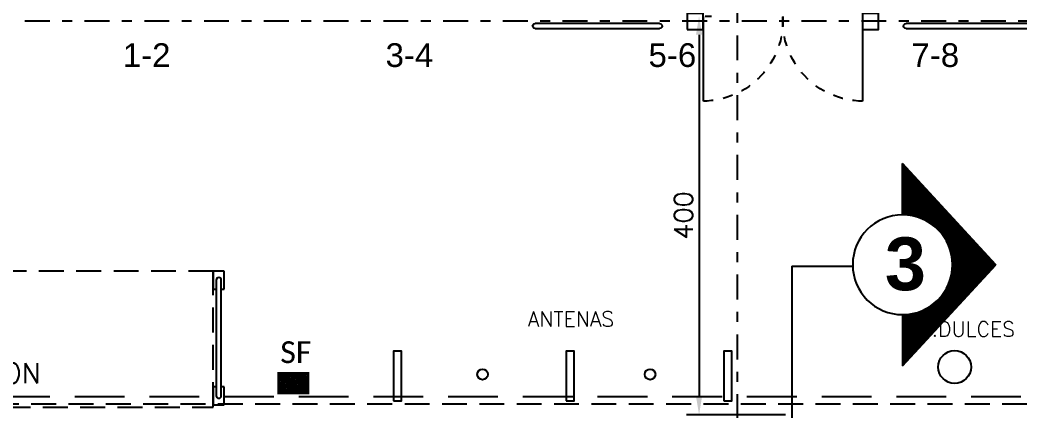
# Model space of a CAD drawing. Header units: millimetres. Extents: x 340 to 1003762, y 22 to 362022.
# Drawn here: x 396.95 to 406.99, y 38.43 to 42.36 of the extents above; entities that cross this region are included whole.
import ezdxf
from ezdxf.enums import TextEntityAlignment as Align
from ezdxf.xclip import XClip

# ---------------------------------------------------------------- set-up
doc = ezdxf.new("R2010")
doc.units = ezdxf.units.MM
doc.header["$XCLIPFRAME"] = 0
for name, pattern in [('LSBB_P_002 - PLANTA 1° NIVEL SALA DE VENTAS$0$000_ALTILLO PROPUESTA$0$HIDDEN', [0.375, 0.25, -0.125]), ('LSBB_P_002 - PLANTA 1° NIVEL SALA DE VENTAS$0$DASHDOT2', [0.5, 0.25, -0.125, 0, -0.125]), ('LSBB_P_002 - PLANTA 1° NIVEL SALA DE VENTAS$0$DASHED', [0.75, 0.5, -0.25]), ('LSBB_P_002 - PLANTA 1° NIVEL SALA DE VENTAS$0$HIDDEN', [0.375, 0.25, -0.125])]:
    doc.linetypes.add(name, pattern=pattern)
for name, color, linetype in [('LSBB_P_002 - PLANTA 1° NIVEL SALA DE VENTAS$0$A-CHECKOUTS', 6, 'Continuous'), ('LSBB_P_002 - PLANTA 1° NIVEL SALA DE VENTAS$0$A-DEMOLICIONES', 30, 'LSBB_P_002 - PLANTA 1° NIVEL SALA DE VENTAS$0$DASHED'), ('LSBB_P_002 - PLANTA 1° NIVEL SALA DE VENTAS$0$A-Equipos', 8, 'Continuous'), ('LSBB_P_002 - PLANTA 1° NIVEL SALA DE VENTAS$0$A-GONDOLAS', 1, 'Continuous'), ('LSBB_P_002 - PLANTA 1° NIVEL SALA DE VENTAS$0$A-LAYOUT', 7, 'Continuous'), ('LSBB_P_002 - PLANTA 1° NIVEL SALA DE VENTAS$0$CENEFA', 6, 'LSBB_P_002 - PLANTA 1° NIVEL SALA DE VENTAS$0$HIDDEN'), ('LSBB_P_002 - PLANTA 1° NIVEL SALA DE VENTAS$0$COTAS 125', 2, 'Continuous'), ('LSBB_P_002 - PLANTA 1° NIVEL SALA DE VENTAS$0$E-CHECKOUT', 2, 'Continuous'), ('LSBB_P_002 - PLANTA 1° NIVEL SALA DE VENTAS$0$E-SF O CP', 7, 'Continuous'), ('LSBB_P_002 - PLANTA 1° NIVEL SALA DE VENTAS$0$EJES', 8, 'LSBB_P_002 - PLANTA 1° NIVEL SALA DE VENTAS$0$DASHDOT2'), ('LSBB_P_002 - PLANTA 1° NIVEL SALA DE VENTAS$0$LETREROS', 2, 'Continuous'), ('LSBB_P_002 - PLANTA 1° NIVEL SALA DE VENTAS$0$LINEA CORTES', 7, 'Continuous'), ('LSBB_P_002 - PLANTA 1° NIVEL SALA DE VENTAS$0$N- EXTINTOR O RH', 1, 'Continuous'), ('XREF', 7, 'Continuous')]:
    doc.layers.add(name, color=color, linetype=linetype)
doc.styles.add('LSBB_P_002 - PLANTA 1° NIVEL SALA DE VENTAS$0$ARIAL', font='')
doc.styles.add('LSBB_P_002 - PLANTA 1° NIVEL SALA DE VENTAS$0$ELEV', font='romans', dxfattribs={"bigfont": 'SPEC-SL.SHX'})
doc.styles.add('LSBB_P_002 - PLANTA 1° NIVEL SALA DE VENTAS$0$ROMANS', font='romans')
doc.styles.add('LSBB_P_002 - PLANTA 1° NIVEL SALA DE VENTAS$0$SANSSERIF', font='sas_____.pfb')
doc.styles.add('LSBB_P_002 - PLANTA 1° NIVEL SALA DE VENTAS$0$STANDARD', font='txt')
doc.styles.get('LSBB_P_002 - PLANTA 1° NIVEL SALA DE VENTAS$0$ARIAL').set_extended_font_data('Arial', bold=True)
doc.dimstyles.new('LSBB_P_002 - PLANTA 1° NIVEL SALA DE VENTAS$0$DIMENSION-125', dxfattribs={"dimscale": 125, "dimtxt": 0.0015, "dimasz": 0.0015, "dimexe": 0.001, "dimexo": 0.0005, "dimgap": 0.0005, "dimtad": 1, "dimdec": 0, "dimlfac": 100, "dimzin": 0, "dimdsep": 46, "dimtxsty": 'LSBB_P_002 - PLANTA 1° NIVEL SALA DE VENTAS$0$ROMANS', "dimcen": 0.004, "dimclrd": 4, "dimclre": 8, "dimclrt": 3, "dimadec": 0, "dimazin": 0, "dimtfac": 1, "dimtdec": 0, "dimtix": 1, "dimtofl": 0, "dimtmove": 2, "dimatfit": 3, "dimfxl": 0, "dimtolj": 1, "dimtzin": 0, "dimarcsym": 0})

# ---------------------------------------------------------------- blocks, each defined once
blk = doc.blocks.new('LSBB_P_002 - PLANTA 1° NIVEL SALA DE VENTAS$0$A$C06E754F2')
at = {"layer": 'LSBB_P_002 - PLANTA 1° NIVEL SALA DE VENTAS$0$N- EXTINTOR O RH', "linetype": 'ByBlock'}
h = blk.add_hatch(dxfattribs=at)
h.set_pattern_fill('ANSI36,_I', color=256, scale=0.126, style=2)
h.set_pattern_definition([(315, (8652.02825, 21254.503364), (0.008352698853, -0.03062656246), [0.039375, -0.007875, 0, -0.007875])])
h.paths.add_polyline_path([(0.378, 0.018), (0.018, 0.018), (0.018, 0.258), (0.378, 0.258)])
at = {"layer": 'LSBB_P_002 - PLANTA 1° NIVEL SALA DE VENTAS$0$N- EXTINTOR O RH', "const_width": 0.036}
blk.add_lwpolyline([(0.378, 0.018), (0.018, 0.018), (0.018, 0.258), (0.378, 0.258)], close=True, dxfattribs=at)
at = {"layer": 'LSBB_P_002 - PLANTA 1° NIVEL SALA DE VENTAS$0$N- EXTINTOR O RH', "insert": (0.229, 0.519, 0), "char_height": 0.27, "width": 6.00887, "attachment_point": 5, "style": 'LSBB_P_002 - PLANTA 1° NIVEL SALA DE VENTAS$0$STANDARD'}
blk.add_mtext('{\\fCalibri|b0|i0|c0|p34;SF}', dxfattribs=at)
blk = doc.blocks.new('*D265')
at = {"layer": 'LSBB_P_002 - PLANTA 1° NIVEL SALA DE VENTAS$0$COTAS 125', "color": 8, "linetype": 'Continuous', "lineweight": -2, "transparency": 16777216}
for p, q in [((819.12, 257.216), (819.183, 257.216)), ((819.927, 253.216), (818.933, 253.216))]:
    blk.add_line(p, q, dxfattribs=at)
at = {"layer": 'LSBB_P_002 - PLANTA 1° NIVEL SALA DE VENTAS$0$COTAS 125', "linetype": 'Continuous', "lineweight": -2, "transparency": 16777216}
blk.add_line((819.058, 257.028), (819.058, 253.403), dxfattribs=at)
at = {"layer": 'LSBB_P_002 - PLANTA 1° NIVEL SALA DE VENTAS$0$COTAS 125', "transparency": 16777216}
for points in [[(819.027, 257.028), (819.089, 257.028), (819.058, 257.216)], [(819.027, 253.403), (819.089, 253.403), (819.058, 253.216)]]:
    blk.add_solid(points, dxfattribs=at)
at = {"layer": 'LSBB_P_002 - PLANTA 1° NIVEL SALA DE VENTAS$0$COTAS 125', "color": 2, "transparency": 16777216, "insert": (818.902, 255.216), "char_height": 0.1875, "attachment_point": 5, "rotation": 90, "style": 'LSBB_P_002 - PLANTA 1° NIVEL SALA DE VENTAS$0$ROMANS'}
blk.add_mtext('\\A1;400', dxfattribs=at)
blk = doc.blocks.new('LSBB_P_002 - PLANTA 1° NIVEL SALA DE VENTAS$0$self scanning (16.03.2016)')
at = {"layer": 'LSBB_P_002 - PLANTA 1° NIVEL SALA DE VENTAS$0$A-CHECKOUTS'}
for p, q in [((5900, 1693), (5900, 1778, 0)), ((6060, 1693), (6060, 1778, 0))]:
    blk.add_line(p, q, dxfattribs=at)
at = {"layer": 'LSBB_P_002 - PLANTA 1° NIVEL SALA DE VENTAS$0$A-CHECKOUTS', "elevation": 0}
for points in [[(5731.4, 1704.9), (5731.4, 1705), (5856.1, 1705), (5856.1, 1704.9)], [(5856.1, 1700), (5856.1, 1700), (5731.4, 1700), (5731.4, 1700)], [(6103.8, 1704.9), (6103.8, 1705), (6228.5, 1705), (6228.5, 1704.9)], [(6228.5, 1700), (6228.5, 1700), (6103.8, 1700), (6103.8, 1700)]]:
    blk.add_lwpolyline(points, dxfattribs=at)
for points in [[(5884, 1706), (5900, 1706), (5900, 1690), (5884, 1690)], [(6060, 1706), (6076, 1706), (6076, 1690), (6060, 1690)]]:
    blk.add_lwpolyline(points, close=True, dxfattribs=at)
at = {"layer": 'LSBB_P_002 - PLANTA 1° NIVEL SALA DE VENTAS$0$A-CHECKOUTS', "color": 8, "linetype": 'LSBB_P_002 - PLANTA 1° NIVEL SALA DE VENTAS$0$HIDDEN'}
for centre, start, end in [((5899.1, 1696.9), 357.2255, 89.3382), ((6060.9, 1696.9), 90.6584, 182.7779)]:
    blk.add_arc(centre, 81, start, end, dxfattribs=at)
at = {"layer": 'LSBB_P_002 - PLANTA 1° NIVEL SALA DE VENTAS$0$A-CHECKOUTS'}
for centre, start, end in [((5731.3, 1702.5, 0), 86.5729, 273.427), ((5856.3, 1702.5, 0), 266.568, 93.432), ((6103.7, 1702.5, 0), 86.5729, 273.427)]:
    blk.add_arc(centre, 2.5, start, end, dxfattribs=at)
blk = doc.blocks.new('LSBB_P_002 - PLANTA 1° NIVEL SALA DE VENTAS$0$DEMOL')
at = {"layer": 'LSBB_P_002 - PLANTA 1° NIVEL SALA DE VENTAS$0$A-DEMOLICIONES', "linetype": 'LSBB_P_002 - PLANTA 1° NIVEL SALA DE VENTAS$0$000_ALTILLO PROPUESTA$0$HIDDEN', "ltscale": 0.8, "style": 'LSBB_P_002 - PLANTA 1° NIVEL SALA DE VENTAS$0$SANSSERIF'}
for s, p in [('1-2', (1013.271, 256.634, 0.223)), ('3-4', (1015.91, 256.634, 0.223))]:
    blk.add_text(s, height=0.2376, rotation=360, dxfattribs=at).set_placement(p, align=Align.BOTTOM_LEFT)
at = {"layer": 'LSBB_P_002 - PLANTA 1° NIVEL SALA DE VENTAS$0$A-DEMOLICIONES', "style": 'LSBB_P_002 - PLANTA 1° NIVEL SALA DE VENTAS$0$SANSSERIF'}
for s, p in [('5-6', (1018.55, 256.634, 0.223)), ('7-8', (1021.19, 256.634, 0.223))]:
    blk.add_text(s, height=0.2376, rotation=360, dxfattribs=at).set_placement(p, align=Align.BOTTOM_LEFT)
blk = doc.blocks.new('LSBB_P_002 - PLANTA 1° NIVEL SALA DE VENTAS', base_point=(223.57, 14.22))
at = {"layer": 'LSBB_P_002 - PLANTA 1° NIVEL SALA DE VENTAS$0$LINEA CORTES', "linetype": 'Continuous'}
h = blk.add_hatch(dxfattribs=at)
h.set_pattern_fill('ANSI31', color=250, scale=0.392, angle=90, style=0)
h.set_pattern_definition([(135, (-237.07841, 109.272864), (-0.008800651, -0.008800651), [])])
edge = h.paths.add_edge_path()
edge.add_line((821.101, 254.22), (821.101, 253.707))
edge.add_line((821.101, 253.707), (822.037, 254.721))
edge.add_line((822.037, 254.721), (821.101, 255.735))
edge.add_line((821.101, 255.735), (821.101, 255.221))
edge.add_ellipse((821.101, 254.721), major_axis=(0.354, 0.354), ratio=1, start_angle=225, end_angle=405, ccw=False)
at = {"layer": 'LSBB_P_002 - PLANTA 1° NIVEL SALA DE VENTAS$0$A-Equipos'}
blk.add_circle((821.624, 253.695), 0.165, dxfattribs=at)
at = {"layer": 'LSBB_P_002 - PLANTA 1° NIVEL SALA DE VENTAS$0$A-GONDOLAS', "linetype": 'LSBB_P_002 - PLANTA 1° NIVEL SALA DE VENTAS$0$000_ALTILLO PROPUESTA$0$HIDDEN'}
blk.add_lwpolyline([(814.18, 254.657), (800.469, 254.657), (800.469, 253.292), (814.18, 253.292)], close=True, dxfattribs=at)
at = {"layer": 'LSBB_P_002 - PLANTA 1° NIVEL SALA DE VENTAS$0$A-GONDOLAS'}
for centre in [(816.884, 253.621), (818.566, 253.621)]:
    blk.add_circle(centre, 0.0532, dxfattribs=at)
at = {"layer": 'LSBB_P_002 - PLANTA 1° NIVEL SALA DE VENTAS$0$A-LAYOUT', "color": 4}
for points in [[(815.991, 253.355), (816.071, 253.355), (816.071, 253.855), (815.991, 253.855)], [(817.723, 253.355), (817.803, 253.355), (817.803, 253.855), (817.723, 253.855)], [(819.307, 253.355), (819.387, 253.355), (819.387, 253.855), (819.307, 253.855)]]:
    blk.add_lwpolyline(points, close=True, dxfattribs=at)
at = {"layer": 'LSBB_P_002 - PLANTA 1° NIVEL SALA DE VENTAS$0$CENEFA', "color": 7}
blk.add_line((795.852, 253.326), (827.323, 253.326), dxfattribs=at)
blk.add_line((795.852, 253.326), (827.323, 253.326), dxfattribs=at)
at = {"layer": 'LSBB_P_002 - PLANTA 1° NIVEL SALA DE VENTAS$0$CENEFA', "color": 7, "ltscale": 2}
blk.add_lwpolyline([(795.614, 253.396), (795.614, 257.716), (795.839, 257.716), (795.839, 258.156), (798.427, 258.156), (798.427, 257.917), (798.579, 257.917), (798.579, 263.416), (795.694, 263.416), (795.694, 296.926), (872.829, 296.926), (872.829, 249.191), (859.149, 249.191), (859.149, 250.068), (855.802, 250.068), (855.802, 257.679), (849.185, 257.679), (849.185, 262.955), (848.659, 262.955), (848.659, 257.129), (855.289, 257.129), (855.289, 253.396)], close=True, dxfattribs=at)
blk.add_lwpolyline([(855.289, 253.396), (795.614, 253.396), (795.614, 257.716), (795.214, 257.716), (795.214, 252.996), (827.339, 252.996), (827.339, 253.216), (835.539, 253.216), (835.539, 253.396), (843.339, 253.396), (843.339, 253.273), (851.814, 253.273), (851.805, 253.316), (855.442, 253.316), (855.452, 253.323), (855.602, 253.323)], dxfattribs=at)
at = {"layer": 'LSBB_P_002 - PLANTA 1° NIVEL SALA DE VENTAS$0$E-CHECKOUT'}
for p, q in [((814.18, 254.657), (814.18, 254.477)), ((814.29, 254.657), (814.18, 254.657)), ((814.29, 254.477), (814.29, 254.657)), ((814.21, 254.567), (814.21, 253.406)), ((814.26, 253.405), (814.26, 254.567)), ((814.18, 254.477), (814.21, 254.477)), ((814.26, 254.477), (814.29, 254.477)), ((814.18, 253.496), (814.18, 253.316)), ((814.21, 253.496), (814.18, 253.496)), ((814.29, 253.496), (814.26, 253.496)), ((814.29, 253.316), (814.29, 253.496)), ((814.18, 253.316), (814.29, 253.316))]:
    blk.add_line(p, q, dxfattribs=at)
at = {"layer": 'LSBB_P_002 - PLANTA 1° NIVEL SALA DE VENTAS$0$E-CHECKOUT', "color": 4}
for centre, start, end in [((814.235, 254.567), 0, 180), ((814.235, 253.406), 180, 0)]:
    blk.add_arc(centre, 0.025, start, end, dxfattribs=at)
at = {"layer": 'LSBB_P_002 - PLANTA 1° NIVEL SALA DE VENTAS$0$EJES'}
for p, q in [((819.439, 327.822), (819.439, 242.519)), ((879.738, 257.166), (769.057, 257.166))]:
    blk.add_line(p, q, dxfattribs=at)
at = {"layer": 'LSBB_P_002 - PLANTA 1° NIVEL SALA DE VENTAS$0$LINEA CORTES', "color": 1, "linetype": 'Continuous'}
for p, q in [((822.037, 254.721), (821.101, 255.735)), ((821.101, 255.221), (821.101, 255.735)), ((821.101, 253.707), (822.037, 254.721)), ((821.101, 254.22), (821.101, 253.707))]:
    blk.add_line(p, q, dxfattribs=at)
at = {"layer": 'LSBB_P_002 - PLANTA 1° NIVEL SALA DE VENTAS$0$LINEA CORTES', "color": 1, "ltscale": 3}
for q in [(819.99, 247.688), (820.596, 254.706)]:
    blk.add_line((819.99, 254.706), q, dxfattribs=at)
at = {"layer": 'LSBB_P_002 - PLANTA 1° NIVEL SALA DE VENTAS$0$LINEA CORTES', "color": 1, "linetype": 'Continuous'}
blk.add_ellipse((821.101, 254.721), major_axis=(-0.354, 0.354), ratio=1, start_param=3.926991, end_param=10.210176, dxfattribs=at)
at = {"layer": 'LSBB_P_002 - PLANTA 1° NIVEL SALA DE VENTAS$0$A-CHECKOUTS', "xscale": -0.01, "yscale": 0.01, "zscale": 0.01, "rotation": 180}
blk.add_blockref('LSBB_P_002 - PLANTA 1° NIVEL SALA DE VENTAS$0$self scanning (16.03.2016)', (760.099, 274.141), dxfattribs=at)
at = {"layer": 'LSBB_P_002 - PLANTA 1° NIVEL SALA DE VENTAS$0$A-DEMOLICIONES'}
blk.add_blockref('LSBB_P_002 - PLANTA 1° NIVEL SALA DE VENTAS$0$DEMOL', (-200, 0), dxfattribs=at)
at = {"layer": 'LSBB_P_002 - PLANTA 1° NIVEL SALA DE VENTAS$0$E-SF O CP', "color": 6, "xscale": 0.81, "yscale": 0.81, "zscale": 0.81}
blk.add_blockref('LSBB_P_002 - PLANTA 1° NIVEL SALA DE VENTAS$0$A$C06E754F2', (814.824, 253.422), dxfattribs=at)
at = {"layer": 'LSBB_P_002 - PLANTA 1° NIVEL SALA DE VENTAS$0$LETREROS', "style": 'LSBB_P_002 - PLANTA 1° NIVEL SALA DE VENTAS$0$ROMANS'}
blk.add_text('ANTENAS', height=0.15, dxfattribs=at).set_placement((817.338, 254.102))
at = {"layer": 'LSBB_P_002 - PLANTA 1° NIVEL SALA DE VENTAS$0$LETREROS', "color": 3, "style": 'LSBB_P_002 - PLANTA 1° NIVEL SALA DE VENTAS$0$ELEV'}
blk.add_text('CONSIDERAR MANTENCION', height=0.2, rotation=360, dxfattribs=at).set_placement((808.991, 253.533))
at = {"layer": 'LSBB_P_002 - PLANTA 1° NIVEL SALA DE VENTAS$0$LETREROS', "insert": (821.686, 254.15), "char_height": 0.15, "attachment_point": 2, "style": 'LSBB_P_002 - PLANTA 1° NIVEL SALA DE VENTAS$0$ROMANS'}
blk.add_mtext('EX.DULCES', dxfattribs=at)
at = {"layer": 'LSBB_P_002 - PLANTA 1° NIVEL SALA DE VENTAS$0$LINEA CORTES', "color": 1, "linetype": 'Continuous', "style": 'LSBB_P_002 - PLANTA 1° NIVEL SALA DE VENTAS$0$ARIAL', "text_generation_flag": 6}
blk.add_text('3', height=0.53, rotation=180, dxfattribs=at).set_placement((821.13, 254.731), align=Align.MIDDLE_CENTER)
at = {"layer": 'LSBB_P_002 - PLANTA 1° NIVEL SALA DE VENTAS$0$COTAS 125', "color": 2}
dim = blk.add_linear_dim(base=(819.058, 253.216), p1=(819.057, 257.216), p2=(819.99, 253.216), angle=90, dimstyle='LSBB_P_002 - PLANTA 1° NIVEL SALA DE VENTAS$0$DIMENSION-125', override={"dimclrd": 256, "dimclrt": 2, "dimfxl": 0.005}, dxfattribs=at)
dim.commit()
dim.dimension.update_dxf_attribs({"geometry": '*D265', "text_midpoint": (818.902, 255.216)})

msp = doc.modelspace()

# ---------------------------------------------------------------- block references
at = {"layer": 'XREF'}
ref = msp.add_blockref('LSBB_P_002 - PLANTA 1° NIVEL SALA DE VENTAS', (-191.719, -200.6), dxfattribs=at)
XClip(ref).set_block_clipping_path([(755.454857474, 236.6800249606), (887.3150098981, 333.6713636781)])

doc.saveas('drawing.dxf')
